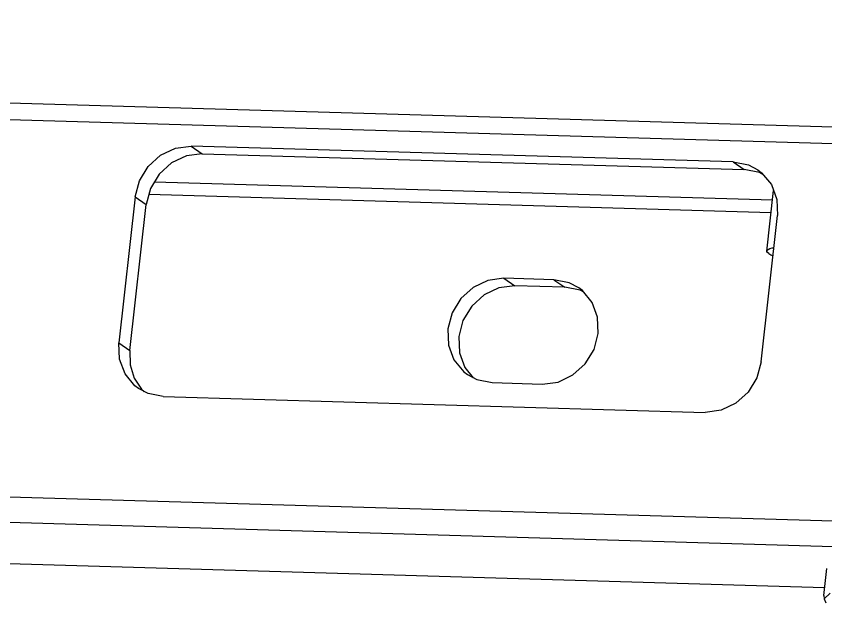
# Model space of a CAD drawing. Header units: millimetres. Extents: x -3132 to 28633, y 682 to 5849.
# Drawn here: x 20640.2 to 20700.5, y 2557.3 to 2601 of the extents above; entities that cross this region are included whole.
import ezdxf

# ---------------------------------------------------------------- set-up
doc = ezdxf.new("R2010")
doc.units = ezdxf.units.MM
doc.layers.add('02___PRT_ALL_AXES', color=7, linetype='Continuous')

msp = doc.modelspace()

# ---------------------------------------------------------------- linework, layer by layer
at = {"color": 7, "linetype": 'Continuous'}
for p, q in [((20729.075, 2591.9), (20417.56, 2600.98)), ((20711.284, 2591.179), (20434.17, 2599.256)), ((20693.632, 2590.134), (20653.272, 2591.311)), ((20653.272, 2591.311), (20654.087, 2590.745)), ((20654.087, 2590.745), (20694.447, 2589.569)), ((20693.632, 2590.134), (20694.447, 2589.569)), ((20695.58, 2589.345), (20694.447, 2589.569)), ((20695.848, 2589.204), (20695.58, 2589.345)), ((20650.529, 2588.648), (20696.558, 2587.306)), ((20696.451, 2586.349), (20650.11, 2587.7)), ((20649.101, 2587.534), (20647.884, 2576.654)), ((20649.101, 2587.534), (20649.916, 2586.968)), ((20648.7, 2576.088), (20649.916, 2586.968)), ((20695.718, 2575.259), (20696.934, 2586.139)), ((20680.283, 2581.362), (20676.546, 2581.471)), ((20676.546, 2581.471), (20677.361, 2580.906)), ((20680.283, 2581.362), (20681.098, 2580.797)), ((20681.098, 2580.797), (20677.361, 2580.906)), ((20682.232, 2580.573), (20681.098, 2580.797)), ((20682.5, 2580.432), (20682.232, 2580.573)), ((20647.933, 2575.447), (20647.884, 2576.654)), ((20647.884, 2576.654), (20648.7, 2576.088)), ((20649.578, 2573.203), (20649.774, 2573.03)), ((20675.677, 2573.7), (20679.414, 2573.591)), ((20651.187, 2572.659), (20691.546, 2571.482)), ((20413.842, 2571.78), (20725.357, 2562.7)), ((20725.726, 2560.769), (20414.212, 2569.849)), ((20446.383, 2565.858), (20700.434, 2558.453)), ((20700.432, 2558.432), (20446.414, 2565.837)), ((20700.369, 2557.866), (20700.593, 2559.875)), ((20700.369, 2557.866), (20700.408, 2557.616)), ((20700.408, 2557.616), (20700.844, 2558.033)), ((20700.408, 2557.616), (20700.526, 2557.31))]:
    msp.add_line(p, q, dxfattribs=at)
for points in [[(20649.101, 2587.534), (20649.418, 2588.729), (20650.07, 2589.797), (20650.993, 2590.633), (20652.096, 2591.154), (20653.272, 2591.311)], [(20654.087, 2590.745), (20652.911, 2590.588), (20651.808, 2590.067), (20650.885, 2589.231), (20650.233, 2588.164), (20649.916, 2586.968)], [(20693.632, 2590.134), (20694.765, 2589.91), (20695.476, 2589.536)], [(20695.476, 2589.536), (20695.745, 2589.328), (20696.476, 2588.444), (20696.886, 2587.346), (20696.934, 2586.139)], [(20676.546, 2581.471), (20675.37, 2581.315), (20674.267, 2580.793), (20673.344, 2579.958), (20672.692, 2578.89), (20672.375, 2577.694), (20672.423, 2576.488), (20672.833, 2575.39), (20673.564, 2574.506), (20673.833, 2574.298)], [(20682.128, 2580.764), (20681.417, 2581.138), (20680.283, 2581.362)], [(20677.361, 2580.906), (20676.185, 2580.749), (20675.082, 2580.227), (20674.159, 2579.392), (20673.507, 2578.324), (20673.19, 2577.129), (20673.239, 2575.923), (20673.648, 2574.824), (20674.276, 2574.065)], [(20679.414, 2573.591), (20680.59, 2573.747), (20681.694, 2574.269), (20682.617, 2575.104), (20683.269, 2576.172), (20683.586, 2577.368), (20683.537, 2578.574), (20683.127, 2579.672), (20682.397, 2580.556), (20682.128, 2580.764)], [(20648.7, 2576.088), (20648.722, 2575.028), (20649.023, 2574.043), (20649.578, 2573.203)], [(20649.342, 2573.257), (20649.073, 2573.465), (20648.343, 2574.349), (20647.933, 2575.447)], [(20695.718, 2575.259), (20695.401, 2574.064), (20694.749, 2572.996), (20693.826, 2572.161), (20692.722, 2571.639), (20691.546, 2571.482)], [(20673.833, 2574.298), (20674.544, 2573.924), (20675.677, 2573.7)], [(20651.187, 2572.659), (20650.053, 2572.883), (20649.342, 2573.257)]]:
    msp.add_lwpolyline(points, dxfattribs=at)
at = {"layer": '02___PRT_ALL_AXES', "color": 7, "linetype": 'Continuous'}
msp.add_line((20696.132, 2583.5), (20696.637, 2588.013), dxfattribs=at)
for points in [[(20696.132, 2583.5), (20696.149, 2583.547), (20696.223, 2583.616), (20696.352, 2583.676), (20696.533, 2583.725), (20696.667, 2583.747)], [(20696.273, 2583.302), (20696.175, 2583.388), (20696.133, 2583.47), (20696.132, 2583.5)], [(20696.273, 2583.302), (20696.425, 2583.214), (20696.599, 2583.139)]]:
    msp.add_lwpolyline(points, dxfattribs=at)

doc.saveas('drawing.dxf')
